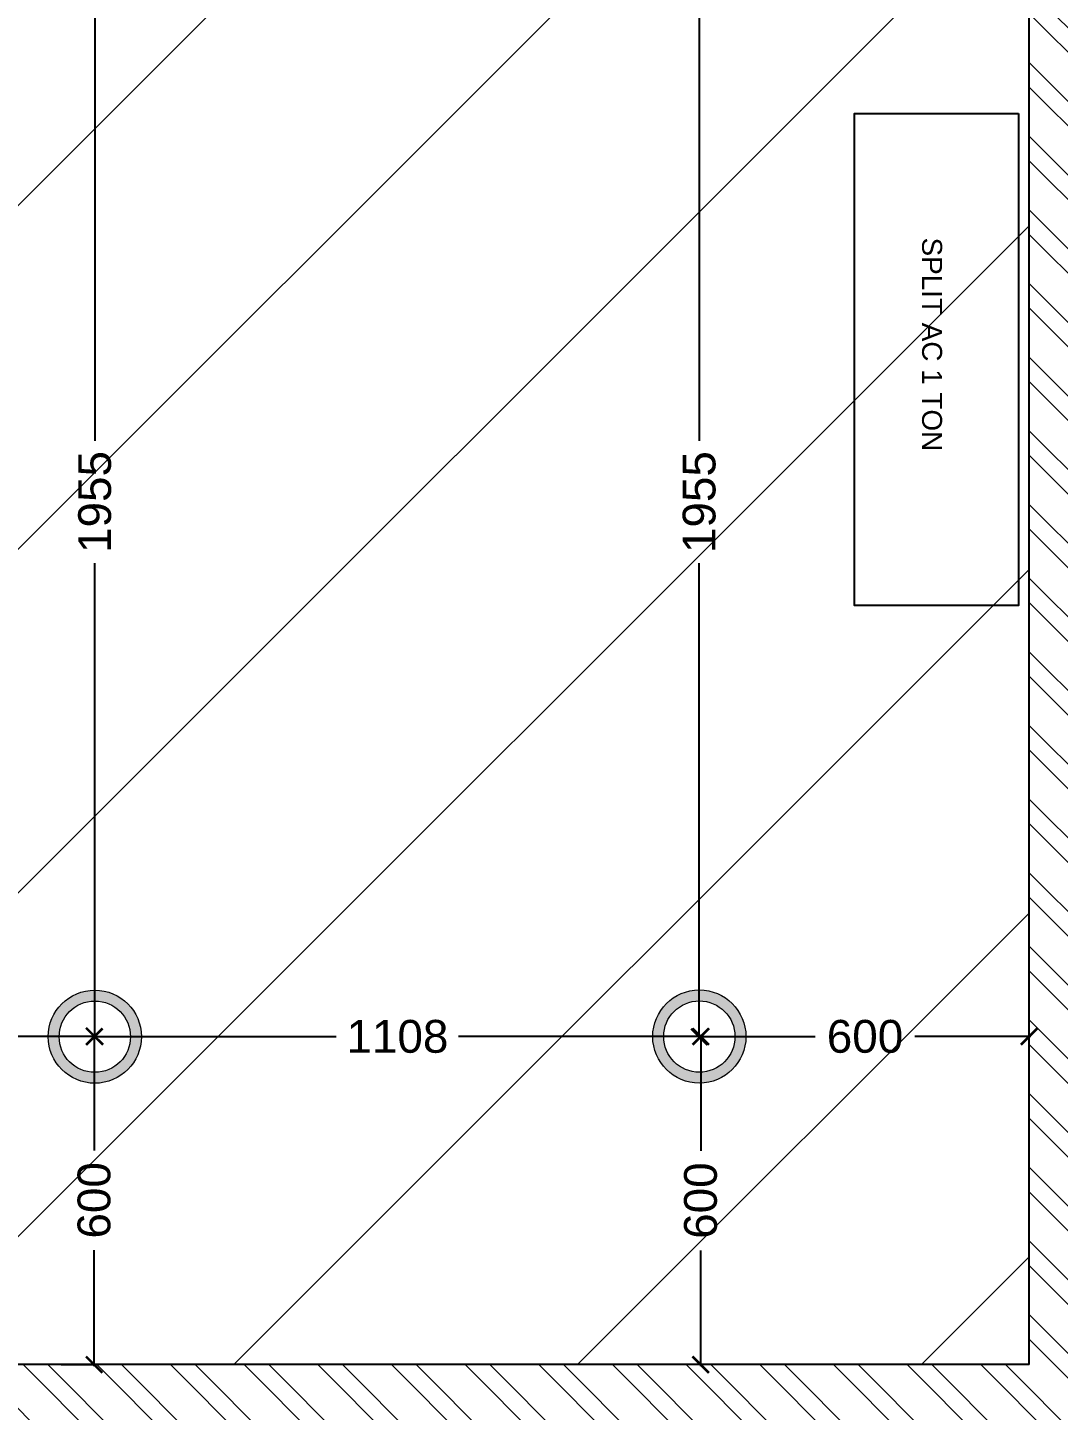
# Model space of a CAD drawing. Header units: millimetres. Extents: x 1464389 to 1998638, y -29162 to 256806.
# Drawn here: x 1720543 to 1722428, y 209418 to 211947 of the extents above; entities that cross this region are included whole.
import ezdxf

# ---------------------------------------------------------------- set-up
doc = ezdxf.new("R2010")
doc.units = ezdxf.units.MM
doc.header["$LTSCALE"] = 15
doc.header["$PDMODE"] = 35
doc.layers.get('0').update_dxf_attribs({"lineweight": 5})
doc.layers.add('ledge wall line', color=252, linetype='Continuous', lineweight=13)
doc.layers.add('NEW WALL', color=5, linetype='Continuous')
doc.layers.add('S-pchat-9', color=9, linetype='Continuous')
doc.styles.add('ARIAL', font='arial.ttf')
doc.dimstyles.new('SC-25', dxfattribs={"dimtxt": 60, "dimasz": 30, "dimexe": 0, "dimexo": 0, "dimgap": 25, "dimtad": 0, "dimdec": 0, "dimzin": 0, "dimdsep": 46, "dimtxsty": 'ARIAL', "dimblk": 'ARCHTICK', "dimcen": 0.09, "dimdle": 3, "dimclrd": 251, "dimclre": 251, "dimclrt": 1, "dimadec": 0, "dimazin": 0, "dimtfac": 1, "dimtdec": 0, "dimtofl": 0, "dimtmove": 0, "dimatfit": 2, "dimfxl": 100, "dimtolj": 1, "dimtzin": 0, "dimarcsym": 0})

# ---------------------------------------------------------------- blocks, each defined once
blk = doc.blocks.new('INTRNAL WALLS')
at = {"layer": 'ledge wall line'}
h = blk.add_hatch(dxfattribs=at)
h.set_pattern_fill('ANSI32', color=256, scale=10, angle=90)
h.paths.add_polyline_path([(881832.9, -153970.1), (884112.1, -153970.1), (884112.1, -153820.1), (881682.9, -153820.1), (881682.9, -157110.1), (881832.9, -157110.1)])
h.paths.add_polyline_path([(882311.7, -149582.3), (883965, -149582.3), (883964.8, -149432.3), (881861.7, -149432.3), (881861.7, -147926.9), (881711.7, -147926.9), (881711.7, -149582.3), (882161.7, -149582.3), (882161.7, -152470.1), (881711.7, -152470.1), (881711.7, -152620.1), (883962.1, -152620.1), (883962.1, -152820.1), (884112.1, -152820.1), (884112.1, -152470.1), (882311.7, -152470.1)])
h.paths.add_polyline_path([(880482.9, -151120.1), (875066.9, -151120.1), (875066.9, -151270.1), (876949.9, -151270.1), (876949.9, -152620.1), (877891.2, -152620.1), (877891.2, -152470.1), (877099.9, -152470.1), (877099.9, -151270.1), (878641.4, -151270.1), (878641.4, -152620.1), (878787.5, -152620.1), (878787.5, -151270.1), (878932.9, -151270.1), (880332.9, -151270.1), (880332.9, -152470.1), (879537.7, -152470.1), (879537.7, -152620.1), (880332.9, -152620.1), (880332.9, -152910.7), (880482.9, -152910.7)])
h.paths.add_polyline_path([(880482.9, -148960.9), (880482.9, -147926.9), (880332.9, -147926.9), (880332.9, -148960.9), (874916.9, -148960.9), (874916.9, -149110.9), (880332.9, -149110.9), (880332.9, -150220.1), (880482.9, -150220.1)])
h.paths.add_polyline_path([(880482.9, -146876.9), (877312.6, -146876.9), (877312.6, -144170.9), (880332.9, -144645.5), (880332.9, -145976.9), (880482.9, -145976.9), (880482.9, -144517.2), (876790.9, -143937), (876790.9, -143774.9), (876640.9, -143774.9), (876640.9, -144065.3), (877162.6, -144147.3), (877162.6, -146876.9), (875066.9, -146876.9), (875066.9, -147026.9), (880482.9, -147026.9)])
h.paths.add_polyline_path([(884112.1, -145078.1), (881711.7, -144708.4), (881711.7, -145076.9), (881861.7, -145076.9), (881861.7, -144883.2), (883962.1, -145206.8), (883962.1, -146876.9), (881711.7, -146876.9), (881711.7, -147026.9), (883962.1, -147026.9), (883967.2, -151569.4), (884117.2, -151569.4)])
h.paths.add_polyline_path([(886926.9, -144297.6), (886776.9, -144274.5), (886776.9, -148282.3), (884114.6, -148282.3), (884114.7, -148432.3), (886926.9, -148432.3)])
h.paths.add_polyline_path([(889910.9, -149432.3), (889910.9, -144757.5), (889760.9, -144734.2), (889760.9, -149432.3), (886221.1, -149432.3), (886221.1, -149582.3), (889760.9, -149582.3), (889760.9, -155900.1), (889910.9, -155900.1)])
h.paths.add_polyline_path([(881637.9, -158065.1), (881682.9, -158065.1), (881682.9, -157965.1), (881537.9, -157965.1), (881537.9, -159250.4), (881637.9, -159250.4)])
h.paths.add_polyline_path([(882036.8, -160000.4), (881537.9, -160000.4), (881537.9, -160100.4), (882036.8, -160100.4)])
h.paths.add_polyline_path([(884112.1, -154870.1), (883962.1, -154870.1), (883962.1, -157860.1), (884112.1, -157860.1)])
h.paths.add_polyline_path([(880782.9, -155840), (880482.9, -155840), (880482.9, -153810.7), (878182.9, -153810.7), (878182.9, -153970.1), (880332.9, -153970.1), (880332.9, -155840), (878332.9, -155840), (878332.9, -154720.1), (878182.9, -154720.1), (878182.9, -155840), (877312.6, -155840), (877162.6, -155840), (877162.6, -157110.2), (877312.6, -157110.2), (877312.6, -155990), (880783, -155987.3)])
h.paths.add_polyline_path([(876412.6, -155840), (875066.9, -155840), (875066.9, -155990), (876412.6, -155990)])
h.paths.add_polyline_path([(876862.6, -157860), (875066.9, -157860), (875066.9, -158010), (876862.6, -158010)])
h.paths.add_polyline_path([(876791.2, -142736.2), (876640.9, -142713.9), (876640.9, -142875.9), (876791.2, -142875.9)])
h.paths.add_polyline_path([(884112.1, -143864.2), (883962.1, -143840.9), (883962.1, -144155.2), (884112.1, -144155.2)])
at = {"layer": 'NEW WALL'}
for points in [[(889760.9, -149432.3), (889760.9, -144734.2), (889910.9, -144757.5), (889910.9, -149432.3)], [(889760.9, -149432.3), (886221.1, -149432.3)]]:
    blk.add_lwpolyline(points, dxfattribs=at)
blk = doc.blocks.new('_ArchTick')
at = {"color": 0, "linetype": 'ByBlock', "const_width": 0.15}
blk.add_lwpolyline([(-0.5, -0.5), (0.5, 0.5)], dxfattribs=at)
blk = doc.blocks.new('*D1218')
at = {"color": 251, "lineweight": -2, "ltscale": 0.25, "transparency": 16777216}
for p, q in [((1721771.3, 212057.1), (1721983, 212057.1)), ((1721774.3, 212057.1), (1721774.3, 212057.1)), ((1722377.3, 212057.1), (1722165.7, 212057.1)), ((1722374.3, 211850.7), (1722374.3, 212057.1))]:
    blk.add_line(p, q, dxfattribs=at)
at = {"layer": 'Defpoints', "color": 0, "ltscale": 0.25, "transparency": 16777216}
for p in [(1721774.3, 212057.1), (1722374.3, 212057.1), (1722374.3, 211850.7)]:
    blk.add_point(p, dxfattribs=at)
at = {"color": 251, "lineweight": -2, "ltscale": 0.25, "transparency": 16777216, "xscale": 30, "yscale": 30, "zscale": 30, "rotation": 180}
blk.add_blockref('_ArchTick', (1721774.3, 212057.1), dxfattribs=at)
at = {"color": 251, "lineweight": -2, "ltscale": 0.25, "transparency": 16777216, "xscale": 30, "yscale": 30, "zscale": 30}
blk.add_blockref('_ArchTick', (1722374.3, 212057.1), dxfattribs=at)
at = {"color": 1, "ltscale": 0.25, "transparency": 16777216, "insert": (1722074.3, 212057.1), "char_height": 60, "attachment_point": 5, "style": 'ARIAL'}
blk.add_mtext('\\A1;600', dxfattribs=at)
blk = doc.blocks.new('*D1221')
at = {"color": 251, "lineweight": -2, "ltscale": 0.25, "transparency": 16777216}
for p, q in [((1720062.3, 210101.7), (1720274, 210101.7)), ((1720668.3, 210101.7), (1720456.7, 210101.7))]:
    blk.add_line(p, q, dxfattribs=at)
at = {"layer": 'Defpoints', "color": 0, "ltscale": 0.25, "transparency": 16777216}
for p in [(1720065.3, 210101.7), (1720065.3, 210101.7), (1720665.3, 210101.7)]:
    blk.add_point(p, dxfattribs=at)
at = {"color": 251, "lineweight": -2, "ltscale": 0.25, "transparency": 16777216, "xscale": 30, "yscale": 30, "zscale": 30, "rotation": 180}
blk.add_blockref('_ArchTick', (1720065.3, 210101.7), dxfattribs=at)
at = {"color": 251, "lineweight": -2, "ltscale": 0.25, "transparency": 16777216, "xscale": 30, "yscale": 30, "zscale": 30}
blk.add_blockref('_ArchTick', (1720665.3, 210101.7), dxfattribs=at)
at = {"color": 1, "ltscale": 0.25, "transparency": 16777216, "insert": (1720365.3, 210101.7), "char_height": 60, "attachment_point": 5, "style": 'ARIAL'}
blk.add_mtext('\\A1;600', dxfattribs=at)
blk = doc.blocks.new('*D1222')
at = {"color": 251, "lineweight": -2, "ltscale": 0.25, "transparency": 16777216}
for p, q in [((1721771.3, 210101.7), (1721983, 210101.7)), ((1722377.3, 210101.7), (1722165.7, 210101.7)), ((1722374.3, 209501.7), (1722374.3, 210101.7))]:
    blk.add_line(p, q, dxfattribs=at)
at = {"layer": 'Defpoints', "color": 0, "ltscale": 0.25, "transparency": 16777216}
for p in [(1721774.3, 210101.7), (1722374.3, 210101.7), (1722374.3, 209501.7)]:
    blk.add_point(p, dxfattribs=at)
at = {"color": 251, "lineweight": -2, "ltscale": 0.25, "transparency": 16777216, "xscale": 30, "yscale": 30, "zscale": 30, "rotation": 180}
blk.add_blockref('_ArchTick', (1721774.3, 210101.7), dxfattribs=at)
at = {"color": 251, "lineweight": -2, "ltscale": 0.25, "transparency": 16777216, "xscale": 30, "yscale": 30, "zscale": 30}
blk.add_blockref('_ArchTick', (1722374.3, 210101.7), dxfattribs=at)
at = {"color": 1, "ltscale": 0.25, "transparency": 16777216, "insert": (1722074.3, 210101.7), "char_height": 60, "attachment_point": 5, "style": 'ARIAL'}
blk.add_mtext('\\A1;600', dxfattribs=at)
blk = doc.blocks.new('*D1226')
at = {"color": 251, "lineweight": -2, "ltscale": 0.25, "transparency": 16777216}
for p, q in [((1720664.9, 212057.1), (1720666.1, 212057.1)), ((1720666.1, 212060.1), (1720666.1, 211191.4)), ((1720666.1, 210098.7), (1720666.1, 210967.4)), ((1720665.5, 210101.7), (1720666.1, 210101.7))]:
    blk.add_line(p, q, dxfattribs=at)
at = {"layer": 'Defpoints', "color": 0, "ltscale": 0.25, "transparency": 16777216}
for p in [(1720664.9, 212057.1), (1720665.5, 210101.7), (1720666.1, 210101.7)]:
    blk.add_point(p, dxfattribs=at)
at = {"color": 251, "lineweight": -2, "ltscale": 0.25, "transparency": 16777216, "xscale": 30, "yscale": 30, "zscale": 30}
for p, rotation in [((1720666.1, 212057.1), 90), ((1720666.1, 210101.7), 270)]:
    blk.add_blockref('_ArchTick', p, dxfattribs=dict(at, rotation=rotation))
at = {"color": 1, "ltscale": 0.25, "transparency": 16777216, "insert": (1720666.1, 211079.4), "char_height": 60, "attachment_point": 5, "rotation": 90, "style": 'ARIAL'}
blk.add_mtext('\\A1;1955', dxfattribs=at)
blk = doc.blocks.new('*D1227')
at = {"color": 251, "lineweight": -2, "ltscale": 0.25, "transparency": 16777216}
for p, q in [((1720664.9, 210105.7), (1720664.9, 209893.5)), ((1720665.5, 210102.7), (1720664.9, 210102.7)), ((1720664.9, 209498.7), (1720664.9, 209710.8)), ((1720604.4, 209501.7), (1720664.9, 209501.7))]:
    blk.add_line(p, q, dxfattribs=at)
at = {"layer": 'Defpoints', "color": 0, "ltscale": 0.25, "transparency": 16777216}
for p in [(1720665.5, 210102.7), (1720604.4, 209501.7), (1720664.9, 209501.7)]:
    blk.add_point(p, dxfattribs=at)
at = {"color": 251, "lineweight": -2, "ltscale": 0.25, "transparency": 16777216, "xscale": 30, "yscale": 30, "zscale": 30}
for p, rotation in [((1720664.9, 210102.7), 90), ((1720664.9, 209501.7), 270)]:
    blk.add_blockref('_ArchTick', p, dxfattribs=dict(at, rotation=rotation))
at = {"color": 1, "ltscale": 0.25, "transparency": 16777216, "insert": (1720664.9, 209802.2), "char_height": 60, "attachment_point": 5, "rotation": 90, "style": 'ARIAL'}
blk.add_mtext('\\A1;600', dxfattribs=at)
blk = doc.blocks.new('*D1228')
at = {"color": 251, "lineweight": -2, "ltscale": 0.25, "transparency": 16777216}
for p, q in [((1720661.9, 210101.7), (1721107.6, 210101.7)), ((1720664.9, 210101.7), (1720664.9, 210101.7)), ((1721776.9, 210101.7), (1721331.3, 210101.7))]:
    blk.add_line(p, q, dxfattribs=at)
at = {"layer": 'Defpoints', "color": 0, "ltscale": 0.25, "transparency": 16777216}
for p in [(1720664.9, 210101.7), (1721773.9, 210101.7), (1721773.9, 210101.7)]:
    blk.add_point(p, dxfattribs=at)
at = {"color": 251, "lineweight": -2, "ltscale": 0.25, "transparency": 16777216, "xscale": 30, "yscale": 30, "zscale": 30, "rotation": 180}
blk.add_blockref('_ArchTick', (1720664.9, 210101.7), dxfattribs=at)
at = {"color": 251, "lineweight": -2, "ltscale": 0.25, "transparency": 16777216, "xscale": 30, "yscale": 30, "zscale": 30}
blk.add_blockref('_ArchTick', (1721773.9, 210101.7), dxfattribs=at)
at = {"color": 1, "ltscale": 0.25, "transparency": 16777216, "insert": (1721219.4, 210101.7), "char_height": 60, "attachment_point": 5, "style": 'ARIAL'}
blk.add_mtext('\\A1;1108', dxfattribs=at)
blk = doc.blocks.new('*D1229')
at = {"color": 251, "lineweight": -2, "ltscale": 0.25, "transparency": 16777216}
for p, q in [((1721773.9, 210104.7), (1721773.9, 209893)), ((1721774.5, 210101.7), (1721773.9, 210101.7)), ((1721773.9, 209498.7), (1721773.9, 209710.3)), ((1721774.5, 209501.7), (1721773.9, 209501.7))]:
    blk.add_line(p, q, dxfattribs=at)
at = {"layer": 'Defpoints', "color": 0, "ltscale": 0.25, "transparency": 16777216}
for p in [(1721774.5, 210101.7), (1721773.9, 209501.7), (1721774.5, 209501.7)]:
    blk.add_point(p, dxfattribs=at)
at = {"color": 251, "lineweight": -2, "ltscale": 0.25, "transparency": 16777216, "xscale": 30, "yscale": 30, "zscale": 30}
for p, rotation in [((1721773.9, 210101.7), 90), ((1721773.9, 209501.7), 270)]:
    blk.add_blockref('_ArchTick', p, dxfattribs=dict(at, rotation=rotation))
at = {"color": 1, "ltscale": 0.25, "transparency": 16777216, "insert": (1721773.9, 209801.7), "char_height": 60, "attachment_point": 5, "rotation": 90, "style": 'ARIAL'}
blk.add_mtext('\\A1;600', dxfattribs=at)
blk = doc.blocks.new('*D1230')
at = {"color": 251, "lineweight": -2, "ltscale": 0.25, "transparency": 16777216}
for p, q in [((1721771.3, 212060.1), (1721771.3, 211191.2)), ((1721774.2, 212057.1), (1721771.3, 212057.1)), ((1721771.3, 210098.3), (1721771.3, 210967.2)), ((1721773.9, 210101.3), (1721771.3, 210101.3))]:
    blk.add_line(p, q, dxfattribs=at)
at = {"layer": 'Defpoints', "color": 0, "ltscale": 0.25, "transparency": 16777216}
for p in [(1721774.2, 212057.1), (1721771.3, 210101.3), (1721773.9, 210101.3)]:
    blk.add_point(p, dxfattribs=at)
at = {"color": 251, "lineweight": -2, "ltscale": 0.25, "transparency": 16777216, "xscale": 30, "yscale": 30, "zscale": 30}
for p, rotation in [((1721771.3, 212057.1), 90), ((1721771.3, 210101.3), 270)]:
    blk.add_blockref('_ArchTick', p, dxfattribs=dict(at, rotation=rotation))
at = {"color": 1, "ltscale": 0.25, "transparency": 16777216, "insert": (1721771.3, 211079.2), "char_height": 60, "attachment_point": 5, "rotation": 90, "style": 'ARIAL'}
blk.add_mtext('\\A1;1955', dxfattribs=at)
blk = doc.blocks.new('Hanging light')
h = blk.add_hatch(color=30)
h.dxf.hatch_style = 1
h.set_gradient(color1=(242, 103, 34), color2=(255, 255, 0), name='CYLINDER')
h.paths.add_polyline_path([(163326.4, 34665.3, 1), (163155.9, 34665.3, 1)])
h.paths.add_polyline_path([(163175.9, 34665.3, -1), (163306.4, 34665.3, -1)], flags=16)
at = {"color": 3}
for radius in [85.2, 65.2]:
    blk.add_circle((163241.2, 34665.3), radius, dxfattribs=at)
blk = doc.blocks.new('AC')
at = {"layer": 'S-pchat-9', "ltscale": 0.25}
blk.add_lwpolyline([(1396520.3, -98989.3), (1397420.3, -98989.3), (1397420.3, -99289.3), (1396520.3, -99289.3)], close=True, dxfattribs=at)
at = {"layer": 'S-pchat-9', "ltscale": 0.25, "insert": (1397138.2, -99129), "char_height": 36.48, "width": 2655.202, "attachment_point": 3, "style": 'ARIAL'}
blk.add_mtext('SPLIT AC 1 TON', dxfattribs=at)

msp = doc.modelspace()

# ---------------------------------------------------------------- hatches: boundary and pattern name
at = {"true_color": 0x636466}
h = msp.add_hatch(dxfattribs=at)
h.set_pattern_fill('ANSI31', color=251, scale=140)
h.set_pattern_definition([(45, (882263.97, 177990.95), (-314.30896, 314.30896), [])])
h.paths.add_polyline_path([(1722374.3, 212657.1), (1720065.3, 212657.1), (1720065.3, 209501.7), (1722374.3, 209501.7)])

# ---------------------------------------------------------------- block references
for name, p in [('INTRNAL WALLS', (832613.4, 358934)), ('Hanging light', (1557424.9, 175436.2)), ('Hanging light', (1558530.2, 175436.4))]:
    msp.add_blockref(name, p)
at = {"layer": 'S-pchat-9', "rotation": 270}
msp.add_blockref('AC', (1821344.2, 1608310.4), dxfattribs=at)

# ---------------------------------------------------------------- dimensions: what is measured, and where the dimension line sits
at = {"ltscale": 0.25}
for base, p1, p2, picture, middle in [((1722374.3, 212057.1), (1721774.3, 212057.1), (1722374.3, 211850.7), '*D1218', (1722074.3, 212057.1)), ((1720065.3, 210101.7), (1720665.3, 210101.7), (1720065.3, 210101.7), '*D1221', (1720365.3, 210101.7)), ((1722374.3, 210101.7), (1721774.3, 210101.7), (1722374.3, 209501.7), '*D1222', (1722074.3, 210101.7))]:
    dim = msp.add_linear_dim(base=base, p1=p1, p2=p2, dimstyle='SC-25', dxfattribs=at)
    dim.commit()
    dim.dimension.update_dxf_attribs({"geometry": picture, "text_midpoint": middle})
for base, p1, p2, text, picture, middle in [((1720666.1, 210101.7), (1720664.9, 212057.1), (1720665.5, 210101.7), '1955', '*D1226', (1720666.1, 211079.4)), ((1721771.3, 210101.3), (1721774.2, 212057.1), (1721773.9, 210101.3), '1955', '*D1230', (1721771.3, 211079.2)), ((1720664.9, 209501.7), (1720665.5, 210102.7), (1720604.4, 209501.7), '600', '*D1227', (1720664.9, 209802.2))]:
    dim = msp.add_linear_dim(base=base, p1=p1, p2=p2, angle=90, text=text, dimstyle='SC-25', dxfattribs=at)
    dim.commit()
    dim.dimension.update_dxf_attribs({"geometry": picture, "text_midpoint": middle})
dim = msp.add_linear_dim(base=(1721773.9, 210101.7), p1=(1720664.9, 210101.7), p2=(1721773.9, 210101.7), text='1108', dimstyle='SC-25', dxfattribs=at)
dim.commit()
dim.dimension.update_dxf_attribs({"geometry": '*D1228', "text_midpoint": (1721219.4, 210101.7)})
dim = msp.add_linear_dim(base=(1721773.9, 209501.7), p1=(1721774.5, 210101.7), p2=(1721774.5, 209501.7), angle=90, dimstyle='SC-25', dxfattribs=at)
dim.commit()
dim.dimension.update_dxf_attribs({"geometry": '*D1229', "text_midpoint": (1721773.9, 209801.7)})

doc.saveas('drawing.dxf')
